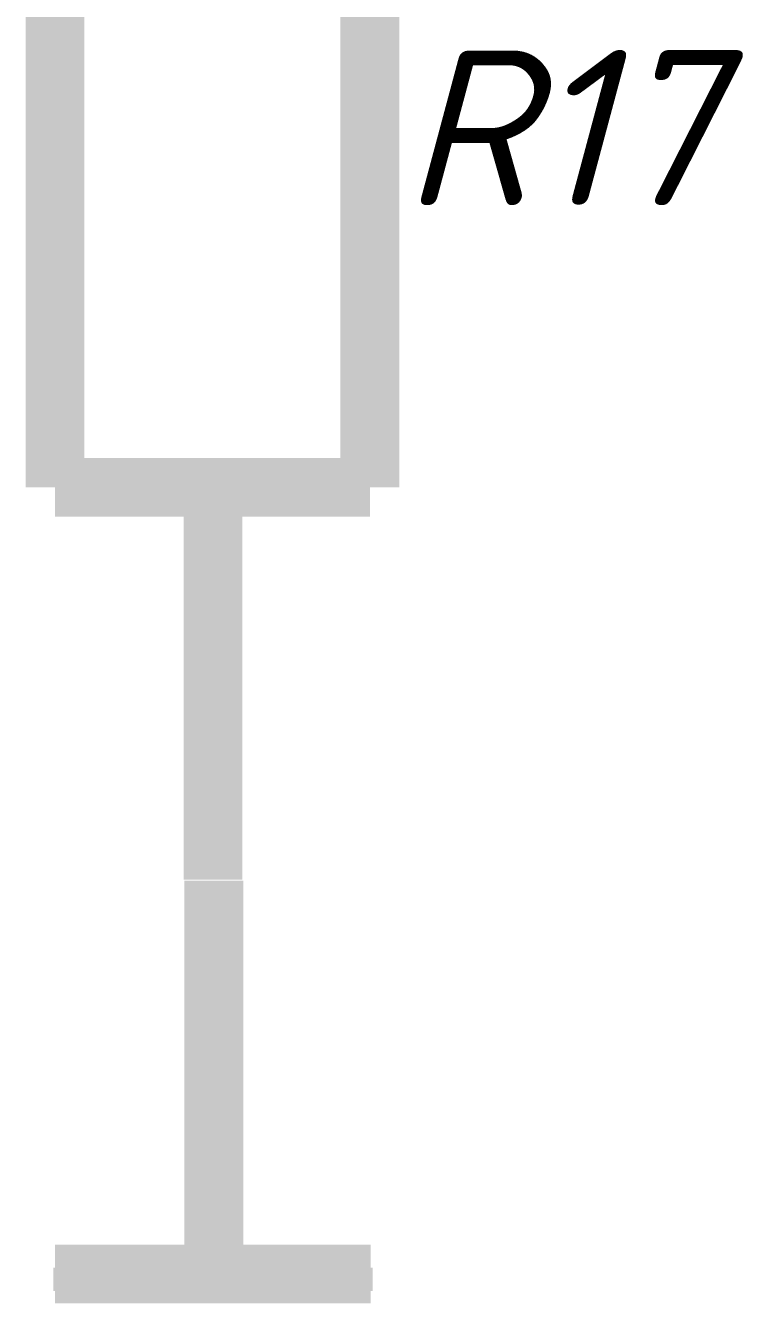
# Model space of a CAD drawing. Header units: inches. Extents: x 0 to 841, y 0 to 594.
# Drawn here: x 132.64 to 141.79, y 222.11 to 238.38 of the extents above; entities that cross this region are included whole.
import ezdxf

# ---------------------------------------------------------------- set-up
doc = ezdxf.new("R2010")
doc.units = ezdxf.units.IN
doc.layers.add('Sheet', color=255, linetype='Continuous')
doc.styles.get("Standard").update_dxf_attribs({"font": 'isocpeui.ttf'})

msp = doc.modelspace()

# ---------------------------------------------------------------- linework, layer by layer
at = {"layer": 'Sheet'}
for points in [[(133.018, 242.492, 0.749, 0.749, 0), (133.018, 232.497, 0.749, 0.749, 0)], [(137.026, 232.497, 0.749, 0.749, 0), (137.026, 242.492, 0.749, 0.749, 0)], [(133.018, 232.497, 0.749, 0.749, 0), (137.026, 232.497, 0.749, 0.749, 0)], [(135.028, 232.497, 0.749, 0.749, 0), (135.028, 227.5, 0.749, 0.749, 0)], [(135.028, 232.497, 0.3, 0.3, 0), (135.028, 227.5, 0.3, 0.3, 0)], [(135.039, 227.489, 0.749, 0.749, 0), (135.039, 222.48, 0.749, 0.749, 0)], [(135.039, 227.489, 0.3, 0.3, 0), (135.039, 222.413, 0.3, 0.3, 0)], [(133.018, 222.48, 0.749, 0.749, 0), (137.038, 222.48, 0.749, 0.749, 0)], [(132.995, 222.413, 0.3, 0.3, 0), (137.06, 222.413, 0.3, 0.3, 0)]]:
    msp.add_lwpolyline(points, format="xyseb", dxfattribs=at)

# ---------------------------------------------------------------- texts
msp.add_text('R17', height=1.9764, dxfattribs=at).set_placement((137.442, 236.091))

doc.saveas('drawing.dxf')
